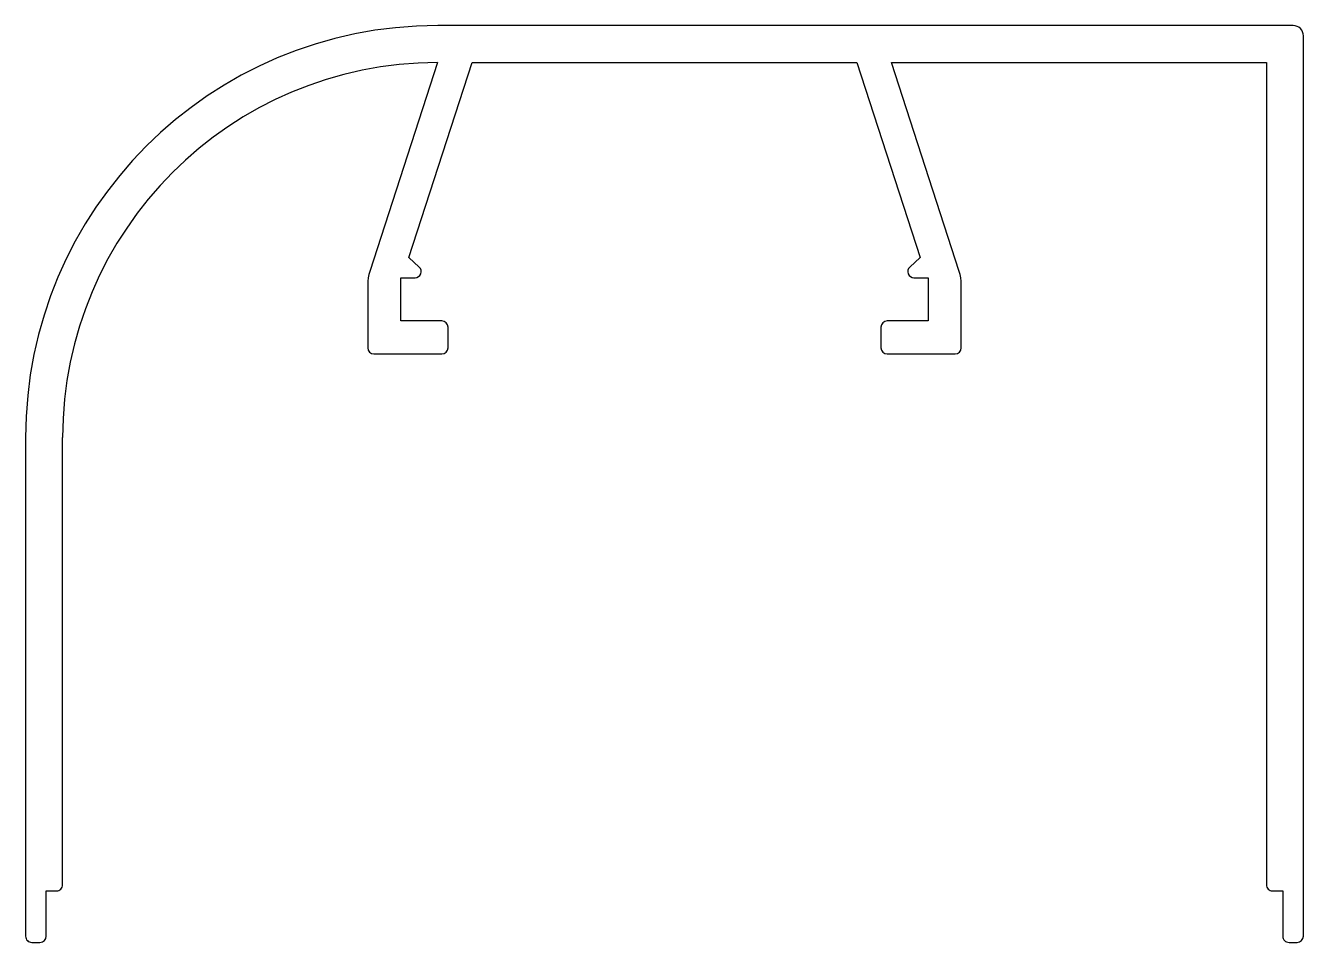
# Model space of a CAD drawing. Extents: x 1621.7 to 1683.7, y 1752.7 to 1797.2.
import ezdxf

# ---------------------------------------------------------------- set-up
doc = ezdxf.new("R2010")
doc.units = 0
doc.layers.get('0').update_dxf_attribs({"linetype": 'CONTINUOUS'})

msp = doc.modelspace()

# ---------------------------------------------------------------- linework, layer by layer
for p, q in [((1683.231, 1797.221), (1641.73, 1797.221)), ((1683.731, 1753.021), (1683.731, 1796.721)), ((1641.722, 1795.42), (1638.428, 1785.283)), ((1640.333, 1785.969), (1643.405, 1795.42)), ((1643.405, 1795.42), (1662.056, 1795.42)), ((1662.056, 1795.42), (1665.127, 1785.969)), ((1663.739, 1795.42), (1681.931, 1795.42)), ((1667.032, 1785.283), (1663.739, 1795.42)), ((1681.931, 1795.42), (1681.931, 1755.521)), ((1640.835, 1785.501), (1640.333, 1785.969)), ((1665.127, 1785.969), (1664.626, 1785.501)), ((1638.33, 1784.665), (1638.33, 1781.582)), ((1639.93, 1782.882), (1639.93, 1784.982)), ((1639.93, 1784.982), (1640.63, 1784.982)), ((1664.83, 1784.982), (1665.53, 1784.982)), ((1665.53, 1784.982), (1665.53, 1782.882)), ((1667.13, 1781.582), (1667.13, 1784.665)), ((1641.93, 1782.882), (1639.93, 1782.882)), ((1642.23, 1781.582), (1642.23, 1782.582)), ((1663.23, 1782.582), (1663.23, 1781.582)), ((1665.53, 1782.882), (1663.53, 1782.882)), ((1638.63, 1781.282), (1641.93, 1781.282)), ((1663.53, 1781.282), (1666.83, 1781.282)), ((1621.73, 1777.221), (1621.73, 1753.021)), ((1623.53, 1755.521), (1623.53, 1777.221)), ((1622.73, 1753.021), (1622.73, 1755.221)), ((1622.73, 1755.221), (1623.23, 1755.221)), ((1682.231, 1755.221), (1682.73, 1755.221)), ((1682.73, 1755.221), (1682.73, 1753.021)), ((1622.03, 1752.721), (1622.43, 1752.721)), ((1683.031, 1752.721), (1683.43, 1752.721))]:
    msp.add_line(p, q)
for centre, radius, start, end in [((1641.73, 1777.221), 20, 90, 180), ((1683.231, 1796.721), 0.5, 0, 90), ((1641.73, 1777.221), 18.2, 90.02421, 180), ((1640.33, 1784.665), 2, 161.99999, 179.9999), ((1640.63, 1785.282), 0.3, 270.00018, 46.99979), ((1664.83, 1785.282), 0.3, 133.00021, 269.99982), ((1665.13, 1784.665), 2, 0.0001, 18.00001), ((1641.93, 1782.582), 0.3, 0.00015, 89.99985), ((1663.53, 1782.582), 0.3, 89.99996, 179.99985), ((1638.63, 1781.582), 0.3, 180.00015, 270.00004), ((1641.93, 1781.582), 0.3, 270.00015, 359.99985), ((1663.53, 1781.582), 0.3, 180.00015, 270.00004), ((1666.83, 1781.582), 0.3, 269.99996, 359.99985), ((1623.23, 1755.521), 0.3, 269.99978, 0.00004), ((1682.231, 1755.521), 0.3, 179.99996, 270.00022), ((1622.03, 1753.021), 0.3, 180.00006, 270.00013), ((1622.43, 1753.021), 0.3, 270.00024, 359.99994), ((1683.031, 1753.021), 0.3, 180.00006, 270.00013), ((1683.43, 1753.021), 0.3, 270.00024, 359.99994)]:
    msp.add_arc(centre, radius, start, end)

doc.saveas('drawing.dxf')
